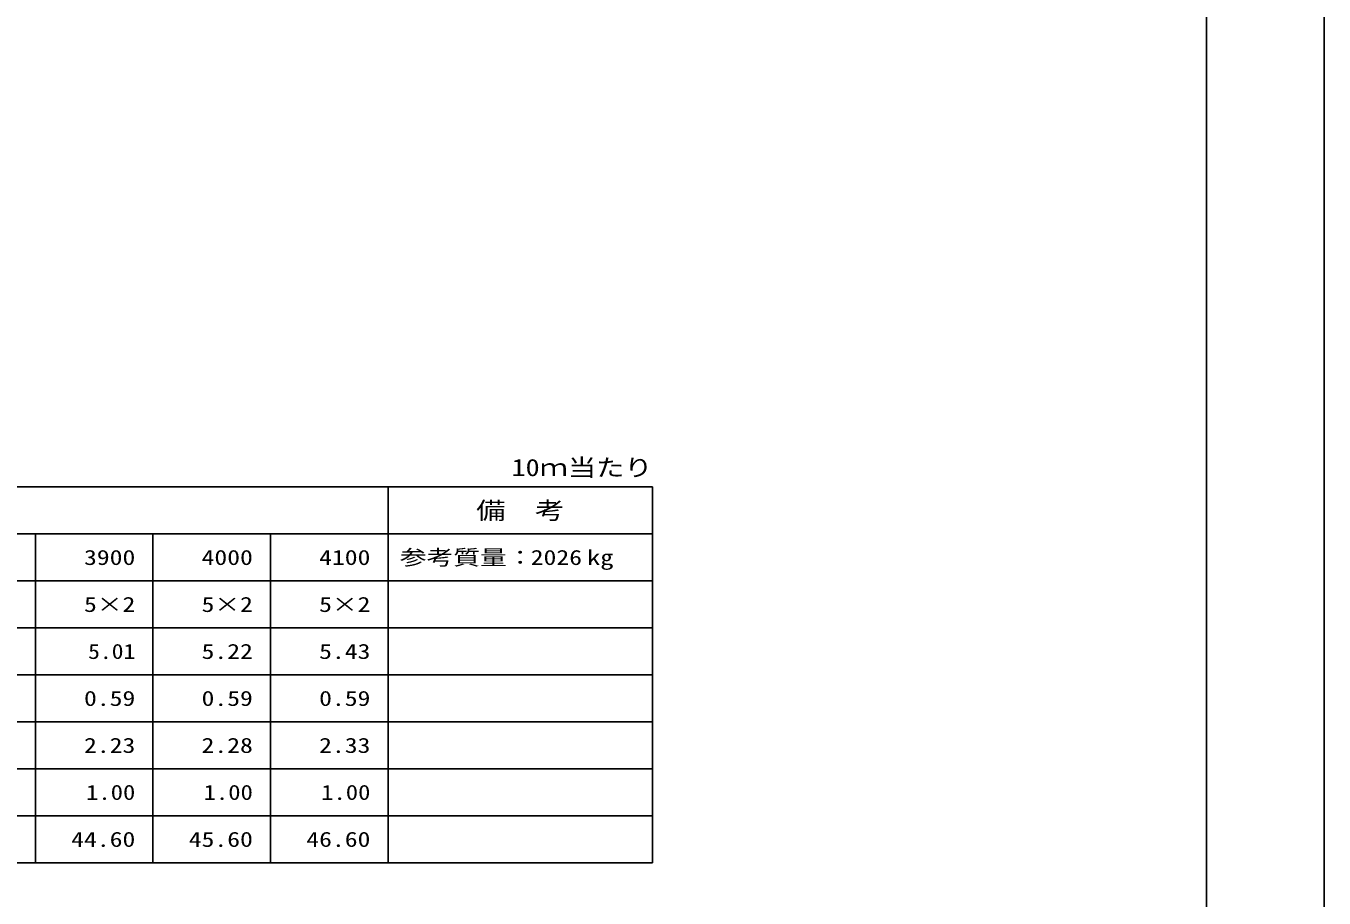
# Model space of a CAD drawing. Units: millimetres at full size; details may follow other scales. Extents: x 0 to 16820, y 0 to 11880.
# Drawn here: x 12403 to 16820, y 2970 to 5940 of the extents above; entities that cross this region are included whole.
import ezdxf
from ezdxf.enums import TextEntityAlignment as Align

# ---------------------------------------------------------------- set-up
doc = ezdxf.new("R2010")
doc.units = ezdxf.units.MM
doc.layers.add('D-MTR', color=7, linetype='Continuous')
doc.layers.add('D-MTR-TXT', color=7, linetype='Continuous')
for name, color, linetype, lineweight in [('D-MTR-FRAM', 7, 'Continuous', 25), ('D-MTR-LINE', 7, 'Continuous', 25), ('D-TTL', 2, 'Continuous', 25)]:
    doc.layers.add(name, color=color, linetype=linetype, lineweight=lineweight)
doc.styles.add('ＭＳ ゴシック', font='')
doc.styles.get('ＭＳ ゴシック').set_extended_font_data('MS Gothic')

msp = doc.modelspace()

# ---------------------------------------------------------------- linework, layer by layer
at = {"layer": 'D-MTR-FRAM'}
for p, q in [((2285, 4370), (14535, 4370)), ((13635, 4370), (13635, 3090)), ((14535, 4370), (14535, 3090)), ((4435, 4210), (14535, 4210)), ((2285, 3090), (14535, 3090))]:
    msp.add_line(p, q, dxfattribs=at)
at = {"layer": 'D-MTR-LINE'}
for p, q in [((12435, 4210), (12435, 3090)), ((12835, 4210), (12835, 3090)), ((13235, 4210), (13235, 3090)), ((2285, 4050), (14535, 4050)), ((2285, 3890), (14535, 3890)), ((2285, 3730), (14535, 3730)), ((2285, 3570), (14535, 3570)), ((2285, 3410), (14535, 3410)), ((2285, 3250), (14535, 3250))]:
    msp.add_line(p, q, dxfattribs=at)
at = {"layer": 'D-TTL'}
for points in [[(0, 0), (16820, 0), (16820, 11880), (0, 11880)], [(400, 400), (16420, 400), (16420, 11480), (400, 11480)]]:
    msp.add_lwpolyline(points, close=True, dxfattribs=at)

# ---------------------------------------------------------------- texts
at = {"layer": 'D-MTR', "style": 'ＭＳ ゴシック', "width": 1.2}
msp.add_text('10ｍ当たり', height=58.65, dxfattribs=at).set_placement((14535, 4389.333), align=Align.BOTTOM_RIGHT)
at = {"layer": 'D-MTR-TXT', "style": 'ＭＳ ゴシック', "width": 1.25}
msp.add_text('備\u3000考', height=58.65, dxfattribs=at).set_placement((14085, 4290), align=Align.MIDDLE_CENTER)
at = {"layer": 'D-MTR-TXT', "style": 'ＭＳ ゴシック'}
for s, width, p in [('3900', 1.25, (12775, 4130)), ('4000', 1.25, (13175, 4130)), ('4100', 1.25, (13575, 4130)), ('2026', 1.25, (14295, 4130)), ('5×2', 1.25, (12775, 3970)), ('5×2', 1.25, (13175, 3970)), ('5×2', 1.25, (13575, 3970)), ('5.01', 1.15, (12775, 3810)), ('5.22', 1.25, (13175, 3810)), ('5.43', 1.25, (13575, 3810)), ('0.59', 1.25, (12775, 3650)), ('0.59', 1.25, (13175, 3650)), ('0.59', 1.25, (13575, 3650)), ('2.23', 1.25, (12775, 3490)), ('2.28', 1.25, (13175, 3490)), ('2.33', 1.25, (13575, 3490)), ('1.00', 1.2, (12775, 3330)), ('1.00', 1.2, (13175, 3330)), ('1.00', 1.2, (13575, 3330)), ('44.60', 1.25, (12775, 3170)), ('45.60', 1.25, (13175, 3170)), ('46.60', 1.25, (13575, 3170))]:
    msp.add_text(s, height=51.32, dxfattribs=dict(at, width=width)).set_placement(p, align=Align.MIDDLE_RIGHT)
at = {"layer": 'D-MTR-TXT', "style": 'ＭＳ ゴシック', "width": 1.3}
msp.add_text('参考質量：    kg', height=51.32, dxfattribs=at).set_placement((13675, 4130), align=Align.MIDDLE_LEFT)

doc.saveas('drawing.dxf')
